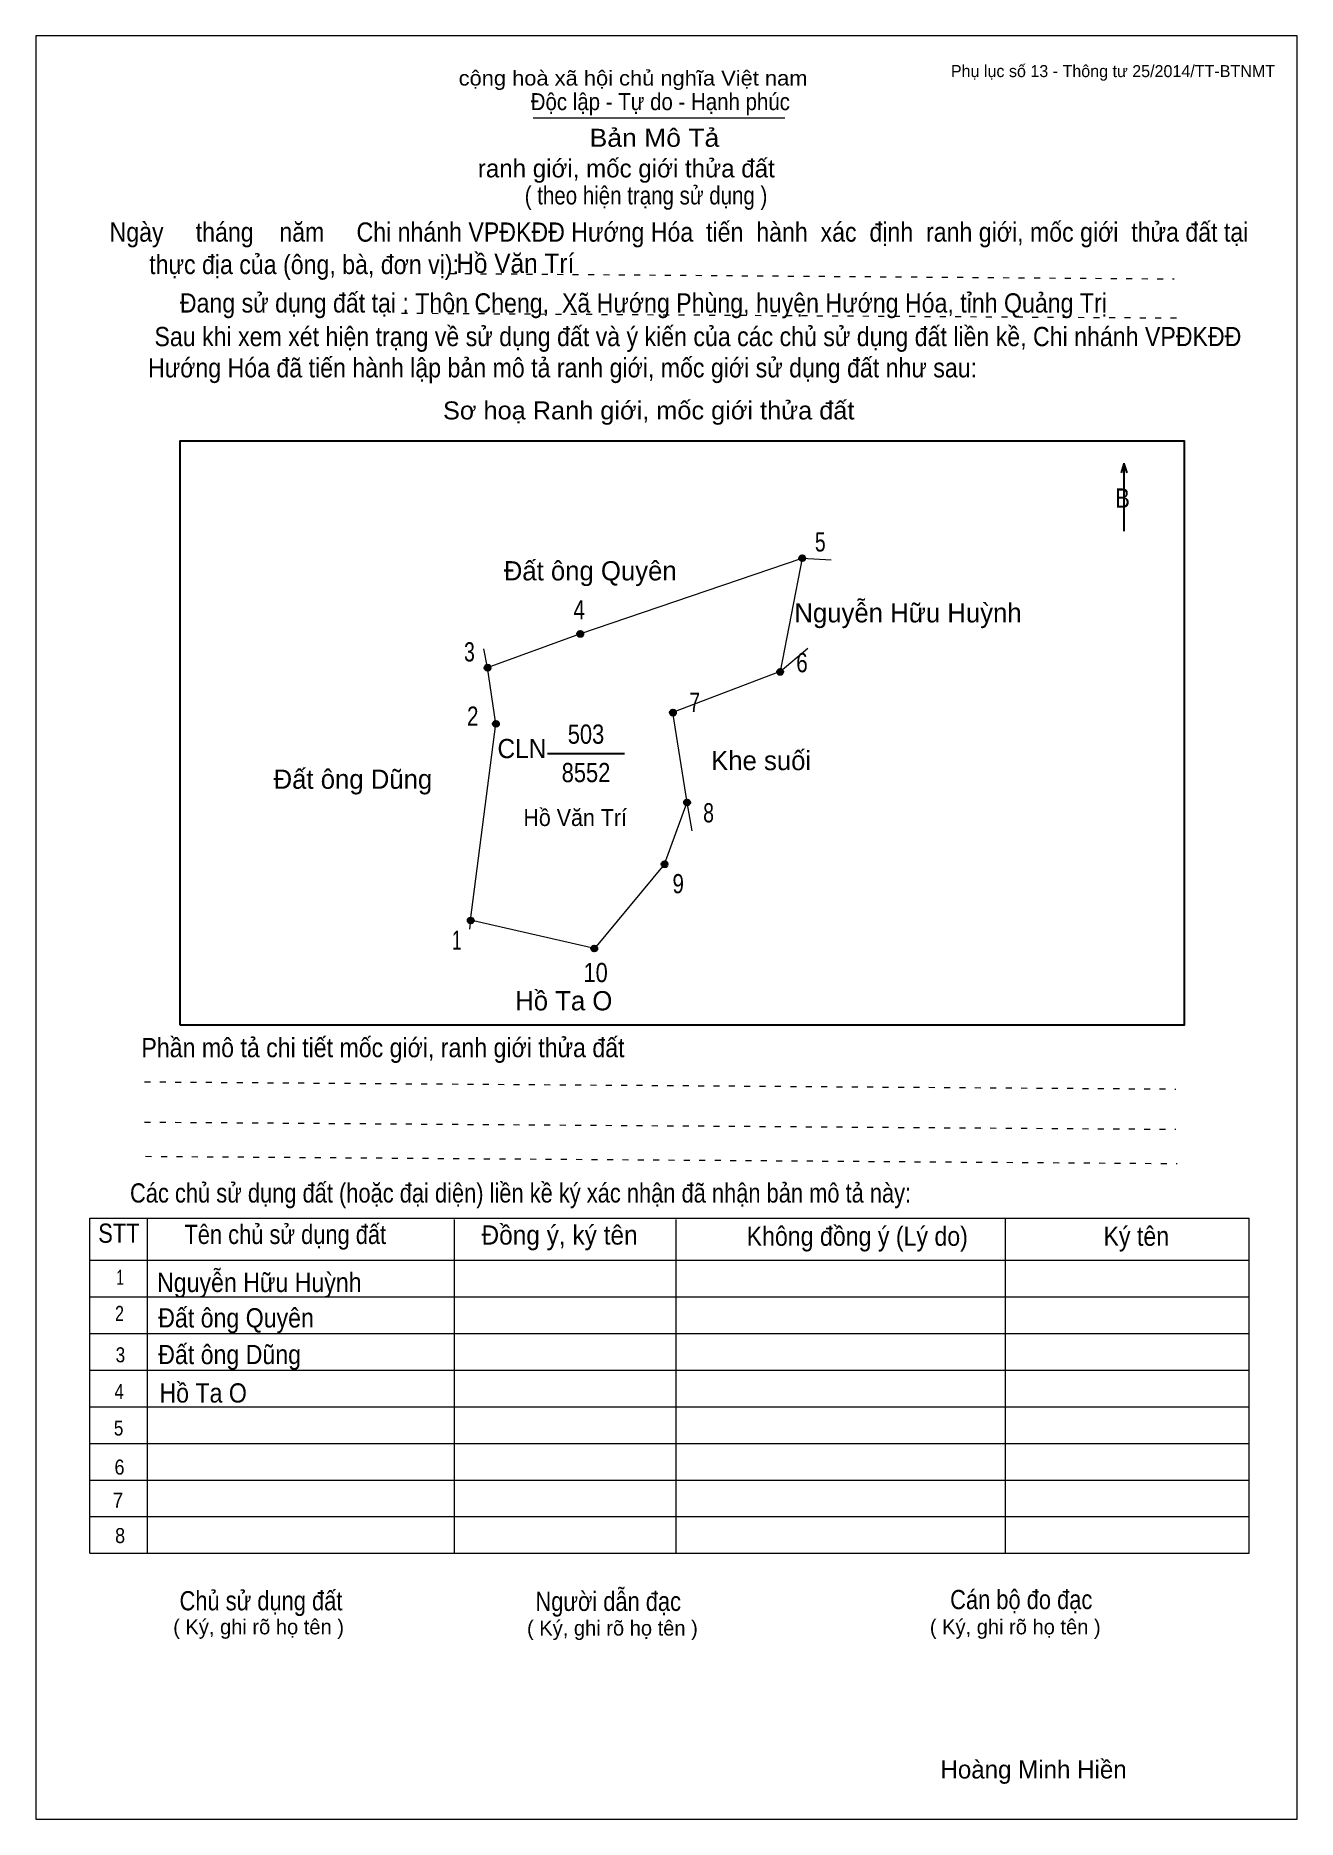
# Model space of a CAD drawing. Header units: centimetres. Extents: x 0 to 21, y 0 to 29.7.
import ezdxf
from ezdxf.enums import TextEntityAlignment as Align

# ---------------------------------------------------------------- set-up
doc = ezdxf.new("R2010")
doc.units = ezdxf.units.CM
doc.header["$LTSCALE"] = 0.13
doc.linetypes.add('DOTTED', pattern=[1.5, 0.3, -1.2])
for name, color, linetype, lineweight in [('1', 7, 'Continuous', 13), ('32', 7, 'Continuous', 25), ('33', 7, 'Continuous', 25), ('6', 7, 'Continuous', 13), ('62', 7, 'Continuous', 13)]:
    doc.layers.add(name, color=color, linetype=linetype, lineweight=lineweight)
for name, color, linetype in [('2', 7, 'Continuous'), ('34', 7, 'Continuous'), ('63', 7, 'Continuous')]:
    doc.layers.add(name, color=color, linetype=linetype)

msp = doc.modelspace()

# ---------------------------------------------------------------- hatches: boundary and pattern name
at = {"layer": '32'}
for points in [[(12.809, 21, 1), (12.709, 21, 1)], [(9.1147, 19.7374, 1), (9.0147, 19.7374, 1)], [(7.5716, 19.1763, 1), (7.4716, 19.1763, 1)], [(12.4419, 19.1052, 1), (12.3419, 19.1052, 1)], [(10.6579, 18.4281, 1), (10.5579, 18.4281, 1)], [(7.7119, 18.241, 1), (7.6119, 18.241, 1)], [(10.8917, 16.9317, 1), (10.7917, 16.9317, 1)], [(10.5176, 15.9029, 1), (10.4176, 15.9029, 1)], [(7.291, 14.9676, 1), (7.191, 14.9676, 1)], [(9.3486, 14.5, 1), (9.2486, 14.5, 1)]]:
    msp.add_hatch(color=256, dxfattribs=at).paths.add_polyline_path(points)

# ---------------------------------------------------------------- linework, layer by layer
at = {"layer": '1'}
msp.add_lwpolyline([(21, 0), (21, 29.7), (0, 29.7), (0, 0)], close=True, dxfattribs=at)
at = {"layer": '32'}
for centre in [(12.759, 21), (9.0647, 19.7374), (7.5216, 19.1763), (12.3919, 19.1052), (10.6079, 18.4281), (7.6619, 18.241), (10.8417, 16.9317), (10.4676, 15.9029), (7.241, 14.9676), (9.2986, 14.5)]:
    msp.add_circle(centre, 0.05, dxfattribs=at)
at = {"layer": '33'}
msp.add_line((8.52, 17.75), (9.8, 17.75), dxfattribs=at)
at = {"layer": '6'}
for p, q in [((12.76, 21), (12.39, 19.11)), ((12.76, 21), (13.24, 20.97)), ((7.52, 19.18), (7.46, 19.49)), ((12.39, 19.11), (12.85, 19.5)), ((10.84, 16.93), (10.92, 16.46)), ((7.24, 14.97), (7.22, 14.82))]:
    msp.add_line(p, q, dxfattribs=at)
for points in [[(7.52, 19.18), (9.06, 19.74), (12.76, 21)], [(7.24, 14.97), (7.66, 18.24), (7.52, 19.18)], [(12.39, 19.11), (10.6, 18.43), (10.84, 16.93)], [(10.84, 16.93), (10.46, 15.9), (9.3, 14.5), (7.24, 14.97)]]:
    msp.add_lwpolyline(points, dxfattribs=at)
at = {"layer": '62'}
for p, q in [((8.28, 28.33), (12.47, 28.33)), ((0.9, 10.01), (20.2, 10.01)), ((0.9, 4.43), (0.9, 10.01)), ((1.86, 4.43), (1.86, 10.01)), ((6.97, 4.43), (6.97, 9.99)), ((10.66, 4.43), (10.66, 9.99)), ((16.14, 4.43), (16.14, 10.01)), ((20.2, 4.43), (20.2, 10.01)), ((0.9, 9.31), (20.2, 9.31)), ((0.9, 8.7), (20.2, 8.7)), ((0.9, 8.09), (20.2, 8.09)), ((0.9, 7.48), (20.2, 7.48)), ((0.9, 6.87), (20.2, 6.87)), ((0.9, 6.26), (20.2, 6.26)), ((0.9, 5.65), (20.2, 5.65)), ((0.9, 5.04), (20.2, 5.04)), ((0.9, 4.43), (20.2, 4.43))]:
    msp.add_line(p, q, dxfattribs=at)
at = {"layer": '62', "linetype": 'DOTTED'}
for p, q in [((6.89, 25.74), (18.95, 25.65)), ((6.09, 25.08), (19.04, 25)), ((1.81, 12.28), (18.98, 12.16)), ((1.81, 11.61), (18.98, 11.49)), ((1.83, 11.04), (19, 10.92))]:
    msp.add_line(p, q, dxfattribs=at)
at = {"layer": '62', "lineweight": 25}
for p, q in [((18.11, 22.58), (18.11, 21.45)), ((18.11, 22.57), (18.07, 22.42)), ((18.11, 22.57), (18.16, 22.42))]:
    msp.add_line(p, q, dxfattribs=at)
msp.add_lwpolyline([(2.4, 13.23), (19.12, 13.23), (19.12, 22.95), (2.4, 22.95)], close=True, dxfattribs=at)

# ---------------------------------------------------------------- texts
at = {"layer": '2', "width": 0.95}
msp.add_text('Hồ Văn Trí', height=0.2806, dxfattribs=at).set_placement((8.98, 16.54), align=Align.CENTER)
at = {"layer": '32'}
for s, width, p in [('5', 0.75, (13.06, 21.11)), ('4', 0.8, (9.045, 19.98)), ('3', 0.75, (7.22, 19.28)), ('6', 0.8, (12.755, 19.1)), ('7', 0.75, (10.97, 18.44)), ('2', 0.8, (7.275, 18.21)), ('8', 0.75, (11.2, 16.6)), ('9', 0.8, (10.695, 15.42)), ('1', 0.65, (7.01, 14.48)), ('10', 0.85, (9.32, 13.94))]:
    msp.add_text(s, height=0.32, dxfattribs=dict(at, width=width)).set_placement(p, align=Align.CENTER)
at = {"layer": '33'}
for s, p in [('Đất ông Quyên', (9.23, 20.63)), ('Nguyễn Hữu Huỳnh', (14.52, 19.93)), ('Khe suối', (12.075, 17.47)), ('Đất ông Dũng', (5.28, 17.16)), ('Hồ Ta O', (8.79, 13.47))]:
    msp.add_text(s, height=0.32, dxfattribs=at).set_placement(p, align=Align.CENTER)
at = {"layer": '33', "width": 0.85}
for s, p in [('503', (9.16, 17.91)), ('8552', (9.16, 17.27))]:
    msp.add_text(s, height=0.32, dxfattribs=at).set_placement(p, align=Align.CENTER)
at = {"layer": '33', "width": 0.95}
msp.add_text('CLN', height=0.32, dxfattribs=at).set_placement((8.5, 17.67), align=Align.RIGHT)
at = {"layer": '34'}
for s, width, p in [('Hồ Văn Trí', 0.95, (7, 25.75)), ('Nguyễn Hữu Huỳnh', 0.9, (2.02, 8.78)), ('Đất ông Quyên', 0.9, (2.04, 8.19)), ('Đất ông Dũng', 0.9, (2.04, 7.58)), ('Hồ Ta O', 0.9, (2.06, 6.94))]:
    msp.add_text(s, height=0.32, dxfattribs=dict(at, width=width)).set_placement(p)
at = {"layer": '62'}
for s, height, width, p in [('cộng hoà xã hội chủ nghĩa Việt nam', 0.2474, 1.1, (7.04, 28.87)), ('Độc lập - Tự do - Hạnh phúc', 0.2828, 0.9, (8.24, 28.46)), ('Bản Mô Tả', 0.3, 1.1, (9.22, 27.85)), ('( theo hiện trạng sử dụng )', 0.3, 0.85, (8.14, 26.89)), ('Ngày     tháng    năm     Chi nhánh VPĐKĐĐ Hướng Hóa  tiến  hành  xác  định  ranh giới, mốc giới  thửa đất tại ', 0.32, 0.9, (1.23, 26.27)), ('thực địa của (ông, bà, đơn vị): ', 0.32, 0.9, (1.89, 25.73)), ('Đang sử dụng đất tại : Thôn Cheng,  Xã Hướng Phùng, huyện Hướng Hóa, tỉnh Quảng Trị', 0.32, 0.9, (2.4, 25.09)), (' Sau khi xem xét hiện trạng về sử dụng đất và ý kiến của các chủ sử dụng đất liền kề, Chi nhánh VPĐKĐĐ ', 0.32, 0.9, (1.87, 24.53)), ('Hướng Hóa đã tiến hành lập bản mô tả ranh giới, mốc giới sử dụng đất như sau:', 0.32, 0.9, (1.87, 24.01)), ('Sơ hoạ Ranh giới, mốc giới thửa đất', 0.3, 1.05, (6.78, 23.31)), ('B', 0.32, 0.85, (17.97, 21.84)), ('Phần mô tả chi tiết mốc giới, ranh giới thửa đất ', 0.32, 0.9, (1.76, 12.69)), ('Các chủ sử dụng đất (hoặc đại diện) liền kề ký xác nhận đã nhận bản mô tả này:', 0.32, 0.85, (1.57, 10.27))]:
    msp.add_text(s, height=height, dxfattribs=dict(at, width=width)).set_placement(p)
msp.add_text('ranh giới, mốc giới thửa đất', height=0.3, dxfattribs=at).set_placement((7.36, 27.34))
for s, height, width, p in [('STT', 0.32, 0.85, (1.385, 9.6)), ('Tên chủ sử dụng đất', 0.32, 0.85, (4.155, 9.58)), ('Đồng ý, ký tên', 0.32, 0.95, (8.72, 9.57)), ('Không đồng ý (Lý do)', 0.32, 0.9, (13.675, 9.55)), ('Ký tên', 0.32, 0.9, (18.32, 9.55)), ('1', 0.25, 0.7, (1.405, 8.9)), ('2', 0.25, 0.8, (1.395, 8.3)), ('3', 0.25, 0.85, (1.41, 7.61)), ('4', 0.25, 0.85, (1.39, 7)), ('5', 0.25, 0.85, (1.38, 6.39)), ('6', 0.25, 0.9, (1.395, 5.74)), ('7', 0.25, 0.95, (1.37, 5.19)), ('8', 0.25, 0.9, (1.405, 4.6)), ('Người dẫn đạc', 0.32, 0.85, (9.53, 3.47)), ('Chủ sử dụng đất', 0.32, 0.85, (3.75, 3.48)), ('Cán bộ đo đạc', 0.32, 0.85, (16.405, 3.5))]:
    msp.add_text(s, height=height, dxfattribs=dict(at, width=width)).set_placement(p, align=Align.CENTER)
for p in [(3.71, 3.08), (9.6, 3.06), (16.305, 3.08)]:
    msp.add_text('( Ký, ghi rõ họ tên )', height=0.25, dxfattribs=at).set_placement(p, align=Align.CENTER)
at = {"layer": '63'}
msp.add_text('Phụ lục số 13 - Thông tư 25/2014/TT-BTNMT', height=0.2, dxfattribs=at).set_placement((20.63, 29.01), align=Align.RIGHT)
msp.add_text('Hoàng Minh Hiền', height=0.3, dxfattribs=at).set_placement((16.61, 0.68), align=Align.CENTER)

doc.saveas('drawing.dxf')
